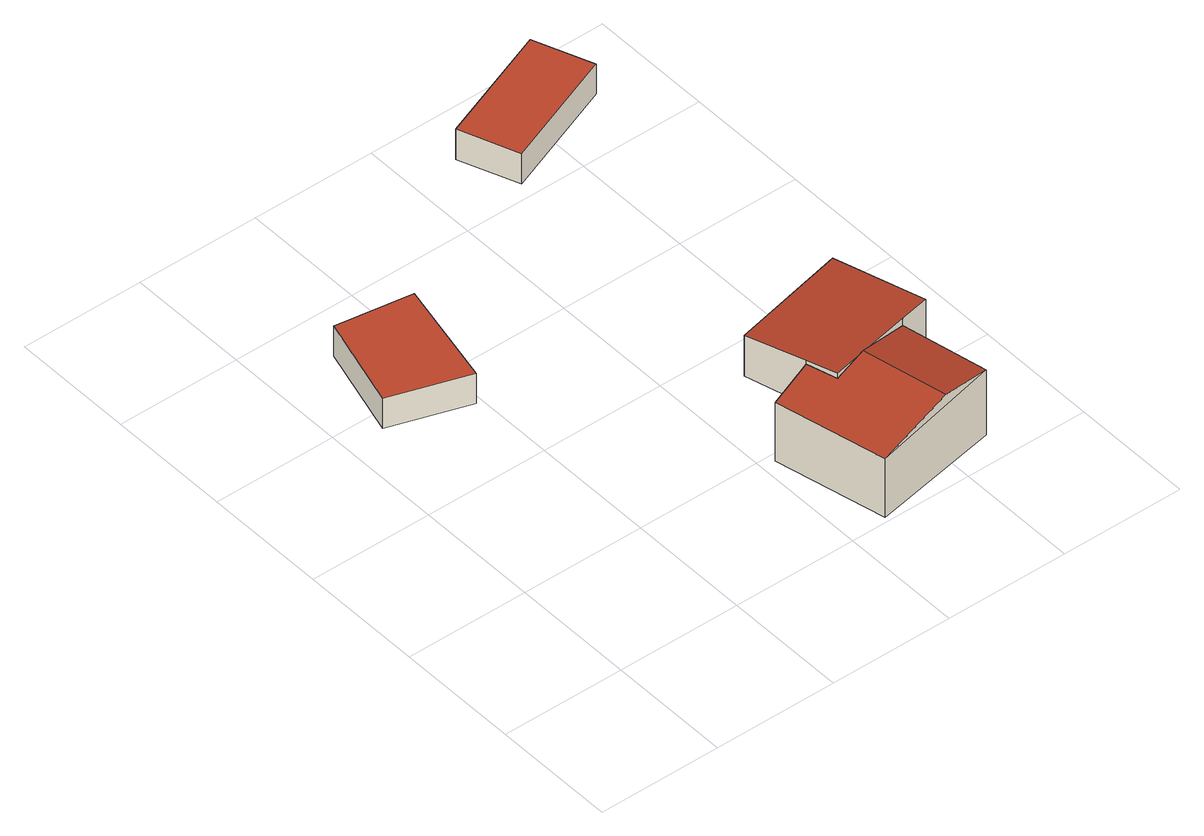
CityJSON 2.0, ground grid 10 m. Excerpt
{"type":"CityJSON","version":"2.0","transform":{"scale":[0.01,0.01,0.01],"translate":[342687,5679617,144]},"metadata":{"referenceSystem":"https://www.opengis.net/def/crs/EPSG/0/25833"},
"CityObjects":{
"building1":{"type":"Building","attributes":{"Dachtyp_tdc":"tdcPolyFlatRoof","Gemeindeschluessel":14729160,"Dachneigung":0,"QualitaetDacherkennung":88,"Geometrietyp2DReferenz":"3000","function":"31001_9998","roofType":"1000","measuredHeight":2.71},"geometry":[{"type":"MultiSurface","lod":"2","boundaries":[[[0,1,2,3]],[[1,4,5,2]],[[4,6,7,5]],[[6,0,3,7]],[[6,4,1,0]],[[3,2,5,7]]],"semantics":{"surfaces":[{"type":"WallSurface"},{"type":"RoofSurface"},{"type":"GroundSurface"}],"values":[0,0,0,0,1,2]}}]},
"building2":{"type":"Building","attributes":{"Dachtyp_tdc":"tdcFreeFormRoof","Gemeindeschluessel":14729160,"Dachneigung":11.88,"QualitaetDacherkennung":43,"Geometrietyp2DReferenz":"3000","function":"31001_9998","roofType":"5000","measuredHeight":6.58},"geometry":[{"type":"MultiSurface","lod":"2","boundaries":[[[8,9,10,11]],[[9,12,13,10]],[[12,14,15,13]],[[14,16,17,15]],[[16,18,19,17]],[[18,8,11,19]],[[20,14,12,21]],[[20,21,9,8,18,16]],[[12,9,21]],[[16,14,20]],[[11,10,13,15,17,19]]],"semantics":{"surfaces":[{"type":"WallSurface"},{"type":"RoofSurface"},{"type":"GroundSurface"}],"values":[0,0,0,0,0,0,1,1,0,0,2]}}]},
"building3":{"type":"Building","attributes":{"Dachtyp_tdc":"tdcPolyFlatRoof","Gemeindeschluessel":14729160,"Dachneigung":3.52,"QualitaetDacherkennung":80,"Geometrietyp2DReferenz":"3000","function":"31001_9998","roofType":"2100","measuredHeight":4.14},"geometry":[{"type":"MultiSurface","lod":"2","boundaries":[[[22,23,24,25]],[[23,26,27,24]],[[26,28,29,27]],[[28,30,31,29]],[[30,32,33,31]],[[32,22,25,33]],[[32,30,28,26,23,22]],[[25,24,27,29,31,33]]],"semantics":{"surfaces":[{"type":"WallSurface"},{"type":"RoofSurface"},{"type":"GroundSurface"}],"values":[0,0,0,0,0,0,1,2]}}]},
"building4":{"type":"Building","attributes":{"Dachtyp_tdc":"tdcPolyFlatRoof","Gemeindeschluessel":14729160,"Dachneigung":0,"QualitaetDacherkennung":62,"Geometrietyp2DReferenz":"3000","function":"31001_9998","roofType":"1000","measuredHeight":2.69},"geometry":[{"type":"MultiSurface","lod":"2","boundaries":[[[34,35,36,37]],[[35,38,39,36]],[[38,40,41,39]],[[40,34,37,41]],[[40,38,35,34]],[[37,36,39,41]]],"semantics":{"surfaces":[{"type":"WallSurface"},{"type":"RoofSurface"},{"type":"GroundSurface"}],"values":[0,0,0,0,1,2]}}]}
},
"vertices":[
[848,3167,740],[657,2294,740],[657,2294,469],[848,3167,469],[22,2500,740],[22,2500,469],[229,3262,740],[229,3262,469],
[2464,1037,652],[2532,791,655],[2532,791,55],[2464,1037,55],[3213,932,638],[3213,932,55],[3357,239,638],[3357,239,55],[2319,41,579],[2319,41,55],[2114,940,576],[2114,940,55],[2944,160,713],[2801,847,713],
[3272,1733,651],[3452,982,699],[3452,982,285],[3272,1733,285],[3213,932,699],[3213,932,285],[2532,791,698],[2532,791,285],[2464,1037,682],[2464,1037,285],[2330,1521,651],[2330,1521,285],
[3167,4061,831],[2217,3693,831],[2217,3693,562],[3167,4061,562],[2035,4164,831],[2035,4164,562],[2985,4532,831],[2985,4532,562]
]}
